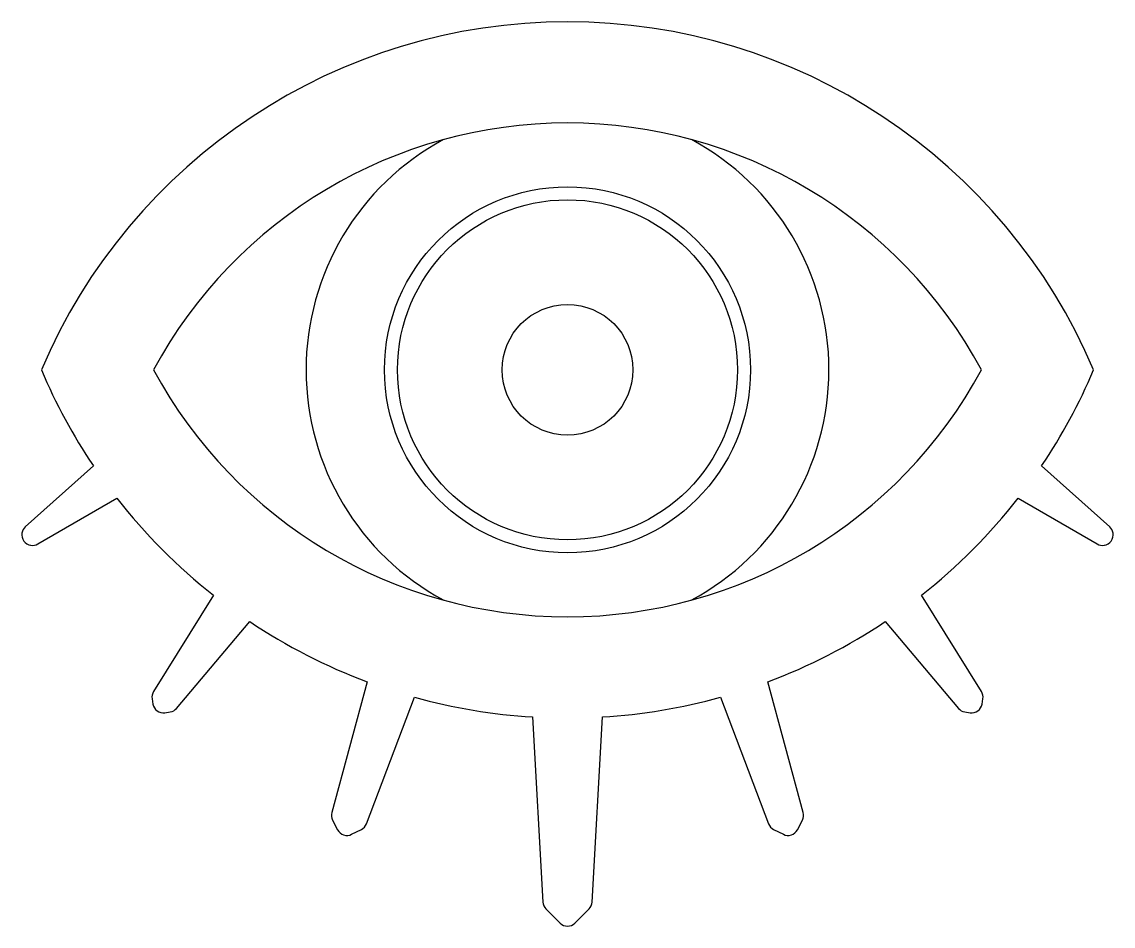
# Model space of a CAD drawing. Header units: inches. Extents: x -1.04 to 1.04, y -1.06 to 0.67.
import ezdxf

# ---------------------------------------------------------------- set-up
doc = ezdxf.new("R2010")
doc.units = ezdxf.units.IN
doc.layers.get('0').update_dxf_attribs({"linetype": 'CONTINUOUS'})

msp = doc.modelspace()

# ---------------------------------------------------------------- linework, layer by layer
for points in [[(0.4397, -0.8793), (0.4491, -0.8608, 0.185914), (0.4506, -0.8465), (0.383, -0.5965, 0.057918), (0.6077, -0.4813), (0.7475, -0.6472, 0.180218), (0.7597, -0.654), (0.7699, -0.6556, 0.414214), (0.7928, -0.639), (0.7944, -0.6288, 0.180212), (0.7916, -0.6151), (0.6771, -0.4309, 0.060103), (0.8619, -0.2452), (1.013, -0.3329, 0.172332), (1.0262, -0.3354), (1.0266, -0.3353, 0.414214), (1.0433, -0.3124), (1.0432, -0.312, 0.172327), (1.0368, -0.3002), (0.9067, -0.1835, 0.047799), (1.0062, -0.0002, 0.661436), (-1.0062, -0.0002, 0.0478), (-0.9067, -0.1835), (-1.0368, -0.3002, 0.172333), (-1.0432, -0.312), (-1.0433, -0.3124, 0.414214), (-1.0266, -0.3353), (-1.0262, -0.3354, 0.172332), (-1.013, -0.3329), (-0.8619, -0.2452, 0.060103), (-0.6771, -0.4309), (-0.7916, -0.6151, 0.18021), (-0.7944, -0.6288), (-0.7928, -0.639, 0.414214), (-0.7699, -0.6556), (-0.7597, -0.654, 0.18021), (-0.7475, -0.6472), (-0.6077, -0.4813, 0.057918), (-0.383, -0.5965), (-0.4506, -0.8465, 0.185919), (-0.4491, -0.8608), (-0.4397, -0.8793, 0.414214), (-0.4128, -0.888), (-0.3942, -0.8786, 0.185919), (-0.3846, -0.8679), (-0.2924, -0.626, 0.05245), (-0.0667, -0.6637), (-0.0472, -1.0175, 0.184602), (-0.0413, -1.0306), (-0.0141, -1.0578, 0.414214), (0.0141, -1.0578), (0.0413, -1.0306, 0.184602), (0.0472, -1.0175), (0.0667, -0.6637, 0.05245), (0.2924, -0.626), (0.3846, -0.8679, 0.185919), (0.3942, -0.8786), (0.4128, -0.888, 0.414214)], [(-0.7917, 0, 0.596399), (0.7917, 0, 0.596105)]]:
    msp.add_lwpolyline(points, format="xyb", close=True)
for radius in [0.3499, 0.3251, 0.125]:
    msp.add_circle((0, 0), radius)
for start, end in [(118.3468, 241.7637), (-61.7637, 61.6532)]:
    msp.add_arc((0, 0), 0.5, start, end)

doc.saveas('drawing.dxf')
